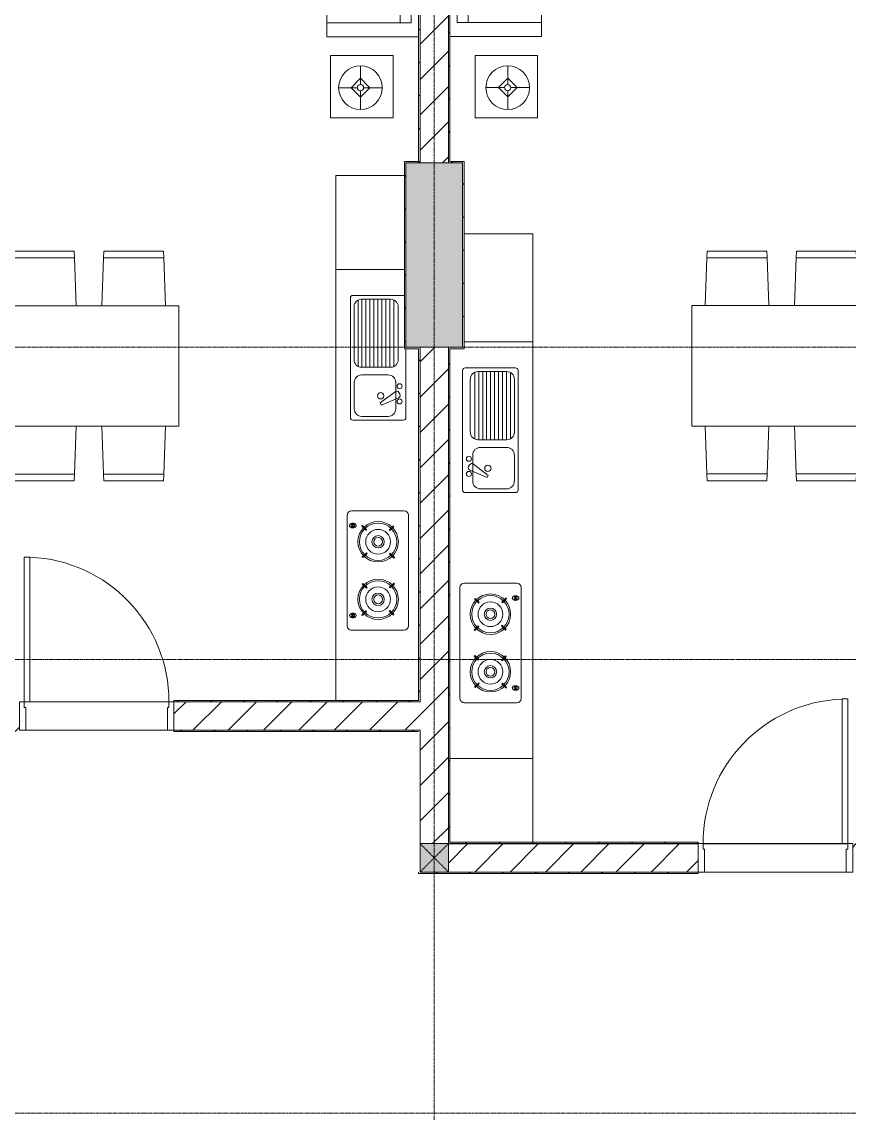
# Model space of a CAD drawing. Header units: millimetres. Extents: x 5357 to 259384, y -16348 to 109893.
# Drawn here: x 88845 to 94678, y 33837 to 41532 of the extents above; entities that cross this region are included whole.
import ezdxf

# ---------------------------------------------------------------- set-up
doc = ezdxf.new("R2010")
doc.units = ezdxf.units.MM
doc.linetypes.add('Dash', pattern=[6, 3, -3])
doc.linetypes.add('Grid Line', pattern=[22.225, 12.7, -3.175, 3.175, -3.175])
for name, color, linetype, lineweight in [('0-1', 7, 'Continuous', 5), ('A-DETL-GENF', 92, 'Continuous', 9), ('A-DOOR', 31, 'Continuous', 9), ('A-DOOR-FRAM', 31, 'Continuous', 9), ('A-FLOR', 192, 'Continuous', 9), ('A-FLOR-1', 53, 'Continuous', 9), ('A-WALL', 113, 'Continuous', 9), ('A-WALL-3', 113, 'Continuous', 18), ('A-WALL-PATT', 111, 'Continuous', 9), ('A-WALL-PATT-2', 53, 'Continuous', 9), ('I-FURN', 30, 'Continuous', 9), ('I-FURN-1', 254, 'Continuous', 9), ('I-WALL-1', 9, 'Continuous', 18), ('I-WALL-3', 2, 'Continuous', 18), ('S-COLS', 52, 'Continuous', 9), ('S-COLS-1', 253, 'Continuous', 5), ('S-COLS-2', 9, 'Continuous', 18), ('S-COLS-5', 52, 'Continuous', 18), ('S-COLS-6', 52, 'Dash', 9), ('S-COLS-HDLN', 52, 'Dash', 9), ('S-GRID-1', 1, 'Grid Line', 9)]:
    doc.layers.add(name, color=color, linetype=linetype, lineweight=lineweight)
pattern_1 = [(45, (0, 0), (-116.67262, 116.67262), [])]
pattern_2 = [(45, (0, 0), (-124.4508, 124.4508), [])]

# ---------------------------------------------------------------- blocks, each defined once
blk = doc.blocks.new('NCV_TKTC_KET CAU_rvt-1-TKCS_MB CẢNH QUAN CÂY XANH')
at = {"layer": 'S-COLS-1'}
blk.add_hatch(color=256, dxfattribs=at).paths.add_polyline_path([(91952.6, 39236.9), (91952.6, 40536.9), (91552.6, 40536.9), (91552.6, 39236.9)])
at = {"layer": 'S-COLS-2'}
for p, q in [((91952.6, 40536.9), (91552.6, 40536.9)), ((91552.6, 40536.9), (91552.6, 39236.9)), ((91952.6, 39236.9), (91952.6, 40536.9)), ((91552.6, 39236.9), (91952.6, 39236.9))]:
    blk.add_line(p, q, dxfattribs=at)
blk = doc.blocks.new('LOBBY_SOFA_1 - LOBBY_SOFA_1-V152-TKCS_MB CẢNH QUAN CÂY XANH')
at = {"layer": 'I-FURN'}
for p, q in [((-2128.3, 1548.5), (-1160.3, 1548.5)), ((-2172.3, 1064.5), (-2172.3, 1504.5)), ((-1116.3, 1504.5), (-1116.3, 1064.5)), ((-1160.3, 1020.5), (-2128.3, 1020.5)), ((-2688.2, 633.5), (-3128.2, 633.5)), ((-3128.2, 633.5), (-3128.2, 193.5)), ((-2688.2, 193.5), (-2688.2, 633.5)), ((-2556, 660), (-708, 660)), ((-2556, 12.9), (-2556, 660)), ((-2457, 66), (-2457, 660)), ((-1907, 143), (-1907, 660)), ((-1357, 143), (-1357, 660)), ((-807, 660), (-807, 66)), ((-708, 660), (-708, 12.9)), ((-2915.4, 445), (-2915.4, 577)), ((-2981.4, 423), (-2915.4, 489)), ((-2915.4, 489), (-2849.4, 423)), ((-2937.4, 423), (-3069.4, 423)), ((-2915.4, 357), (-2981.4, 423)), ((-2849.4, 423), (-2915.4, 357)), ((-2915.4, 269), (-2915.4, 401)), ((-2893.4, 423), (-2761.4, 423)), ((-3128.2, 193.5), (-2688.2, 193.5)), ((-807, 143), (-2457, 143)), ((-807, 66), (-2457, 66))]:
    blk.add_line(p, q, dxfattribs=at)
for radius in [154, 22]:
    blk.add_circle((-2915.4, 423), radius, dxfattribs=at)
for centre, start, end in [((-2128.3, 1504.5), 90, 180), ((-1160.3, 1504.5), 0, 90), ((-2128.3, 1064.5), 180, 270), ((-1160.3, 1064.5), 270, 0)]:
    blk.add_arc(centre, 44, start, end, dxfattribs=at)
at = {"layer": 'I-FURN-1'}
for p, q in [((-2128.3, 1548.5), (-1160.3, 1548.5)), ((-2172.3, 1064.5), (-2172.3, 1504.5)), ((-1116.3, 1504.5), (-1116.3, 1064.5)), ((-1160.3, 1020.5), (-2128.3, 1020.5)), ((-3128.2, 633.5), (-2688.2, 633.5)), ((-3128.2, 193.5), (-3128.2, 633.5)), ((-2688.2, 633.5), (-2688.2, 193.5)), ((-2556, 660), (-708, 660)), ((-2556, 12.9), (-2556, 660)), ((-708, 660), (-708, 12.9)), ((-2688.2, 193.5), (-3128.2, 193.5))]:
    blk.add_line(p, q, dxfattribs=at)
for centre, start, end in [((-2128.3, 1504.5), 90, 180), ((-1160.3, 1504.5), 0, 90), ((-2128.3, 1064.5), 180, 270), ((-1160.3, 1064.5), 270, 0)]:
    blk.add_arc(centre, 44, start, end, dxfattribs=at)
blk = doc.blocks.new('HE BEP A1 - HE BEP A 2-V154-TKCS_MB CẢNH QUAN CÂY XANH')
at = {"layer": 'I-FURN'}
for p, q in [((0, 484.4), (0, 0)), ((662.4, 0), (662.4, 484.4)), ((662.4, 0), (662.4, 484.4)), ((844.9, 120.7), (844.9, 476.9)), ((1220.4, 494.4), (1706.9, 494.4)), ((1724.4, 476.9), (1724.4, 120.7)), ((2364, 483.2), (2364, 111.2)), ((3175.6, 513.2), (2394, 513.2)), ((3205.6, 483.2), (3205.6, 111.2)), ((871.5, 386.8), (871.5, 182.3)), ((876.4, 408.9), (1346.8, 408.9)), ((1298.3, 440.1), (924.9, 440.1)), ((1351.6, 182.3), (1351.6, 386.8)), ((1644.4, 423.2), (1459, 423.2)), ((1602.7, 313.4), (1523.8, 418.4)), ((1541.1, 452.3), (1528.6, 445.1)), ((1566.6, 443.1), (1618.1, 322.3)), ((2474.5, 410.3), (2470.1, 405.9)), ((2470.1, 405.9), (2499.2, 376.7)), ((2503.6, 381.1), (2474.5, 410.3)), ((2692.1, 413), (2663, 383.9)), ((2667.3, 379.5), (2696.5, 408.6)), ((2696.5, 408.6), (2692.1, 413)), ((2873.2, 408.6), (2877.5, 413)), ((2902.3, 379.5), (2873.2, 408.6)), ((2877.5, 413), (2906.7, 383.9)), ((3066, 381.1), (3095.1, 410.3)), ((3099.5, 405.9), (3070.4, 376.7)), ((3095.1, 410.3), (3099.5, 405.9)), ((871.5, 380.9), (1351.6, 380.9)), ((871.5, 352.9), (1351.6, 352.9)), ((871.5, 324.9), (1351.6, 324.9)), ((1405.6, 369.9), (1405.6, 183.2)), ((1618.1, 322.3), (1602.7, 313.4)), ((1697.8, 183.2), (1697.8, 369.9)), ((2499.2, 376.7), (2503.6, 381.1)), ((2663, 383.9), (2667.3, 379.5)), ((2906.7, 383.9), (2902.3, 379.5)), ((3070.4, 376.7), (3066, 381.1)), ((871.5, 296.9), (1351.6, 296.9)), ((871.5, 268.9), (1351.6, 268.9)), ((871.5, 240.9), (1351.6, 240.9)), ((871.5, 212.9), (1351.6, 212.9)), ((871.5, 184.9), (1351.6, 184.9)), ((877.9, 156.9), (1345.2, 156.9)), ((2467.4, 188.3), (2496.5, 217.4)), ((2471.8, 183.9), (2467.4, 188.3)), ((2500.9, 213), (2471.8, 183.9)), ((2496.5, 217.4), (2500.9, 213)), ((2660.2, 215.8), (2664.6, 220.2)), ((2689.3, 186.7), (2660.2, 215.8)), ((2664.6, 220.2), (2693.7, 191.1)), ((2693.7, 191.1), (2689.3, 186.7)), ((2905, 220.2), (2875.9, 191.1)), ((2875.9, 191.1), (2880.3, 186.7)), ((2880.3, 186.7), (2909.4, 215.8)), ((2909.4, 215.8), (2905, 220.2)), ((3073.1, 217.4), (3068.7, 213)), ((3068.7, 213), (3097.9, 183.9)), ((3102.3, 188.3), (3073.1, 217.4)), ((3097.9, 183.9), (3102.3, 188.3)), ((1706.9, 103.2), (862.4, 103.2)), ((924.9, 128.9), (1298.3, 128.9)), ((1459, 129.9), (1644.4, 129.9)), ((3175.6, 81.2), (2394, 81.2)), ((2451.6, 122.3), (2451.6, 118.3)), ((2484.1, 122.3), (2451.6, 122.3)), ((2451.6, 118.3), (2484.1, 118.3)), ((2484.1, 118.3), (2484.1, 122.3)), ((3085.5, 118.3), (3085.5, 122.3)), ((3085.5, 122.3), (3118, 122.3)), ((3118, 118.3), (3085.5, 118.3)), ((3118, 122.3), (3118, 118.3)), ((0, 0), (662.4, 0)), ((3700, 0), (662.4, 0))]:
    blk.add_line(p, q, dxfattribs=at)
for centre, radius in [((1485.9, 449.9), 17.8), ((1592.6, 449.9), 17.8), ((2581.9, 298.5), 142.6), ((2581.9, 298.5), 131.3), ((2581.9, 298.5), 87.2), ((2987.7, 298.5), 142.6), ((2987.7, 298.5), 131.3), ((2987.7, 298.5), 87.2), ((1552.8, 316.6), 22.2), ((2581.9, 298.5), 43.6), ((2581.9, 298.5), 30.9), ((2987.7, 298.5), 43.6), ((2987.7, 298.5), 30.9)]:
    blk.add_circle(centre, radius, dxfattribs=at)
for centre, radius, start, end in [((862.4, 476.9), 17.5, 152.72588, 180), ((1706.9, 476.9), 17.5, 0, 90), ((2394, 483.2), 30, 90, 180), ((3175.6, 483.2), 30, 360, 90), ((924.9, 386.8), 53.3, 90, 180), ((1298.3, 386.8), 53.3, 360, 90), ((1459, 369.9), 53.3, 90, 180), ((1537.5, 429.7), 17.8, 119.9521, 219.46175), ((1549.9, 436.9), 17.8, 20.53791, 119.9521), ((1644.4, 369.9), 53.3, 360, 90), ((924.9, 182.3), 53.3, 180, 270), ((1298.3, 182.3), 53.3, 270, 360), ((1459, 183.2), 53.3, 180, 270), ((1644.4, 183.2), 53.3, 270, 360), ((862.4, 120.7), 17.5, 180, 270), ((1706.9, 120.7), 17.5, 270, 360), ((2394, 111.2), 30, 180, 270), ((2485.1, 120.7), 33.5, 163.94189, 180), ((2485.1, 120.7), 33.5, 180, 196.05811), ((2476.6, 123.1), 24.7, 145.20397, 163.94189), ((2476.6, 118.2), 24.7, 196.05811, 214.79603), ((2467.8, 120.3), 11.6, 9.9102, 170.0898), ((2467.8, 120.3), 11.6, 189.71775, 350.28225), ((2471.3, 126.9), 18.1, 120.79762, 145.20397), ((2471.3, 114.5), 18.1, 214.79603, 239.20238), ((2467.9, 132.6), 11.5, 90, 120.79762), ((2467.9, 108.8), 11.5, 239.20238, 270), ((2467.9, 132.6), 11.5, 59.20238, 90), ((2467.9, 108.8), 11.5, 270, 300.79762), ((2464.5, 126.9), 18.1, 34.79603, 59.20238), ((2464.5, 114.5), 18.1, 300.79762, 325.20397), ((2459.1, 123.1), 24.7, 16.05811, 34.79603), ((2459.1, 118.2), 24.7, 325.20397, 343.94189), ((2450.6, 120.7), 33.5, 0, 16.05811), ((2450.6, 120.7), 33.5, 343.94189, 0), ((3119, 120.7), 33.5, 163.94189, 180), ((3119, 120.7), 33.5, 180, 196.05811), ((3110.5, 123.1), 24.7, 145.20397, 163.94189), ((3110.5, 118.2), 24.7, 196.05811, 214.79603), ((3105.2, 126.9), 18.1, 120.79762, 145.20397), ((3105.2, 114.5), 18.1, 214.79603, 239.20238), ((3101.8, 120.3), 11.6, 9.9102, 170.0898), ((3101.8, 120.3), 11.6, 189.71775, 350.28225), ((3101.8, 132.6), 11.5, 90, 120.79762), ((3101.8, 108.8), 11.5, 239.20238, 270), ((3101.8, 132.6), 11.5, 59.20238, 90), ((3101.8, 108.8), 11.5, 270, 300.79762), ((3098.4, 126.9), 18.1, 34.79603, 59.20238), ((3098.4, 114.5), 18.1, 300.79762, 325.20397), ((3093, 123.1), 24.7, 16.05811, 34.79603), ((3093, 118.2), 24.7, 325.20397, 343.94189), ((3084.5, 120.7), 33.5, 0, 16.05811), ((3084.5, 120.7), 33.5, 343.94189, 0), ((3175.6, 111.2), 30, 270, 0)]:
    blk.add_arc(centre, radius, start, end, dxfattribs=at)
at = {"layer": 'I-FURN-1'}
for p, q in [((0, 484.4), (0, 0)), ((0, 0), (3700, 0))]:
    blk.add_line(p, q, dxfattribs=at)
blk = doc.blocks.new('RES_BAN AN 1 - RES_BAN AN 1-V43-TKCS_MB CẢNH QUAN CÂY XANH')
at = {"layer": 'I-FURN-1'}
for p, q in [((-425, 1275), (425, 1275)), ((-425, 10), (-425, 1275)), ((425, 1275), (425, 10)), ((-761.9, 1168.8), (-809.6, 1167.2)), ((-809.6, 1167.2), (-809.6, 745.3)), ((-425, 1180), (-761.9, 1168.8)), ((-761.9, 1168.8), (-761.9, 743.8)), ((-761.9, 743.8), (-761.9, 1168.8)), ((-425, 732.5), (-425, 1180)), ((425, 1180), (761.9, 1168.8)), ((425, 732.5), (425, 1180)), ((761.9, 1168.8), (761.9, 743.8)), ((761.9, 1168.8), (761.9, 743.8)), ((809.6, 1167.2), (761.9, 1168.8)), ((809.6, 745.3), (809.6, 1167.2)), ((-809.6, 745.3), (-761.9, 743.8)), ((-761.9, 743.8), (-425, 732.5)), ((761.9, 743.8), (425, 732.5)), ((761.9, 743.8), (809.6, 745.3)), ((-425, 549.7), (-761.9, 538.5)), ((-425, 102.3), (-425, 549.7)), ((425, 549.7), (761.9, 538.5)), ((425, 102.3), (425, 549.7)), ((-809.6, 536.9), (-761.9, 538.5)), ((-809.6, 115.1), (-809.6, 536.9)), ((-761.9, 538.5), (-761.9, 113.5)), ((-761.9, 538.5), (-761.9, 113.5)), ((761.9, 538.5), (761.9, 113.5)), ((761.9, 538.5), (809.6, 536.9)), ((761.9, 113.5), (761.9, 538.5)), ((809.6, 536.9), (809.6, 115.1)), ((-761.9, 113.5), (-809.6, 115.1)), ((-761.9, 113.5), (-425, 102.3)), ((761.9, 113.5), (425, 102.3)), ((809.6, 115.1), (761.9, 113.5))]:
    blk.add_line(p, q, dxfattribs=at)
blk = doc.blocks.new('LOBBY_SOFA_1 - LOBBY_SOFA_1-V9-TKCS_MB CẢNH QUAN CÂY XANH')
at = {"layer": 'I-FURN'}
for p, q in [((-2556, -14.9), (-2556, -660)), ((-2457, -66), (-2457, -660)), ((-807, -66), (-2457, -66)), ((-807, -660), (-807, -66)), ((-708, -660), (-708, -14.9)), ((-807, -143), (-2457, -143)), ((-1907, -143), (-1907, -660)), ((-1357, -143), (-1357, -660)), ((-3128.2, -193.5), (-2688.2, -193.5)), ((-3128.2, -633.5), (-3128.2, -193.5)), ((-2688.2, -193.5), (-2688.2, -633.5)), ((-575.9, -193.5), (-575.9, -633.5)), ((-135.9, -193.5), (-575.9, -193.5)), ((-135.9, -633.5), (-135.9, -193.5)), ((-2915.4, -269), (-2915.4, -401)), ((-348.6, -269), (-348.6, -401)), ((-2915.4, -357), (-2981.4, -423)), ((-2849.4, -423), (-2915.4, -357)), ((-414.6, -423), (-348.6, -357)), ((-348.6, -357), (-282.6, -423)), ((-2937.4, -423), (-3069.4, -423)), ((-2981.4, -423), (-2915.4, -489)), ((-2915.4, -489), (-2849.4, -423)), ((-2915.4, -445), (-2915.4, -577)), ((-2893.4, -423), (-2761.4, -423)), ((-370.6, -423), (-502.6, -423)), ((-348.6, -489), (-414.6, -423)), ((-282.6, -423), (-348.6, -489)), ((-348.6, -445), (-348.6, -577)), ((-326.6, -423), (-194.6, -423)), ((-2688.2, -633.5), (-3128.2, -633.5)), ((-2556, -660), (-708, -660)), ((-575.9, -633.5), (-135.9, -633.5)), ((-2172.3, -1064.5), (-2172.3, -1504.5)), ((-1160.3, -1020.5), (-2128.3, -1020.5)), ((-1116.3, -1504.5), (-1116.3, -1064.5)), ((-2128.3, -1548.5), (-1160.3, -1548.5))]:
    blk.add_line(p, q, dxfattribs=at)
for centre, radius in [((-2915.4, -423), 154), ((-348.6, -423), 154), ((-2915.4, -423), 22), ((-348.6, -423), 22)]:
    blk.add_circle(centre, radius, dxfattribs=at)
for centre, start, end in [((-2128.3, -1064.5), 90, 180), ((-1160.3, -1064.5), 0, 90), ((-2128.3, -1504.5), 180, 270), ((-1160.3, -1504.5), 270, 0)]:
    blk.add_arc(centre, 44, start, end, dxfattribs=at)
at = {"layer": 'I-FURN-1'}
for p, q in [((-2556, -14.9), (-2556, -660)), ((-708, -660), (-708, -14.9)), ((-2688.2, -193.5), (-3128.2, -193.5)), ((-3128.2, -193.5), (-3128.2, -633.5)), ((-2688.2, -633.5), (-2688.2, -193.5)), ((-135.9, -193.5), (-575.9, -193.5)), ((-575.9, -193.5), (-575.9, -633.5)), ((-135.9, -633.5), (-135.9, -193.5)), ((-3128.2, -633.5), (-2688.2, -633.5)), ((-2556, -660), (-708, -660)), ((-575.9, -633.5), (-135.9, -633.5)), ((-2172.3, -1064.5), (-2172.3, -1504.5)), ((-1160.3, -1020.5), (-2128.3, -1020.5)), ((-1116.3, -1504.5), (-1116.3, -1064.5)), ((-2128.3, -1548.5), (-1160.3, -1548.5))]:
    blk.add_line(p, q, dxfattribs=at)
for centre, start, end in [((-2128.3, -1064.5), 90, 180), ((-1160.3, -1064.5), 0, 90), ((-2128.3, -1504.5), 180, 270), ((-1160.3, -1504.5), 270, 0)]:
    blk.add_arc(centre, 44, start, end, dxfattribs=at)
blk = doc.blocks.new('HE BEP A - HE BEP A-V161-TKCS_MB CẢNH QUAN CÂY XANH')
at = {"layer": 'I-FURN'}
for p, q in [((3.5, -11), (765.9, -11)), ((3.5, -495.3), (3.5, -11)), ((765.9, -11), (765.9, -495.3)), ((765.9, -11), (765.9, -495.3)), ((4293.5, -11), (765.9, -11)), ((3703.5, -595.3), (3703.5, -11)), ((948.4, -131.7), (948.4, -487.8)), ((1810.5, -114.2), (965.9, -114.2)), ((1028.4, -139.9), (1401.8, -139.9)), ((1562.5, -140.8), (1747.9, -140.8)), ((1828, -487.8), (1828, -131.7)), ((2467.5, -494.2), (2467.5, -122.2)), ((3279.1, -92.2), (2497.5, -92.2)), ((2555.1, -129.3), (2587.6, -129.3)), ((2555.1, -133.3), (2555.1, -129.3)), ((2587.6, -133.3), (2555.1, -133.3)), ((2587.6, -129.3), (2587.6, -133.3)), ((3189, -129.3), (3189, -133.3)), ((3221.5, -129.3), (3189, -129.3)), ((3189, -133.3), (3221.5, -133.3)), ((3221.5, -133.3), (3221.5, -129.3)), ((3309.1, -494.2), (3309.1, -122.2)), ((975, -397.7), (975, -193.3)), ((975, -195.9), (1455.1, -195.9)), ((975, -223.9), (1455.1, -223.9)), ((981.5, -167.9), (1448.7, -167.9)), ((1455.1, -193.3), (1455.1, -397.7)), ((1509.1, -380.9), (1509.1, -194.2)), ((1801.3, -194.2), (1801.3, -380.9)), ((2575.3, -194.9), (2570.9, -199.3)), ((2570.9, -199.3), (2600, -228.4)), ((2604.4, -224), (2575.3, -194.9)), ((2600, -228.4), (2604.4, -224)), ((2792.8, -197.7), (2763.7, -226.8)), ((2763.7, -226.8), (2768.1, -231.2)), ((2768.1, -231.2), (2797.2, -202)), ((2797.2, -202), (2792.8, -197.7)), ((2979.4, -202), (2983.8, -197.7)), ((3008.5, -231.2), (2979.4, -202)), ((2983.8, -197.7), (3012.9, -226.8)), ((3012.9, -226.8), (3008.5, -231.2)), ((3172.2, -224), (3201.4, -194.9)), ((3176.6, -228.4), (3172.2, -224)), ((3205.8, -199.3), (3176.6, -228.4)), ((3201.4, -194.9), (3205.8, -199.3)), ((975, -251.9), (1455.1, -251.9)), ((975, -279.9), (1455.1, -279.9)), ((975, -307.9), (1455.1, -307.9)), ((975, -335.9), (1455.1, -335.9)), ((975, -363.9), (1455.1, -363.9)), ((1706.2, -324.4), (1627.3, -429.4)), ((1670.1, -454.1), (1721.6, -333.3)), ((1721.6, -333.3), (1706.2, -324.4)), ((975, -391.9), (1455.1, -391.9)), ((979.9, -419.9), (1450.3, -419.9)), ((1401.8, -451.1), (1028.4, -451.1)), ((1747.9, -434.2), (1562.5, -434.2)), ((1644.6, -463.3), (1632.2, -456.1)), ((2573.6, -416.8), (2602.8, -387.7)), ((2578, -421.2), (2573.6, -416.8)), ((2607.1, -392.1), (2578, -421.2)), ((2602.8, -387.7), (2607.1, -392.1)), ((2766.5, -394.9), (2770.8, -390.5)), ((2795.6, -424), (2766.5, -394.9)), ((2770.8, -390.5), (2800, -419.6)), ((2800, -419.6), (2795.6, -424)), ((3005.8, -390.5), (2976.7, -419.6)), ((2976.7, -419.6), (2981.1, -424)), ((2981.1, -424), (3010.2, -394.9)), ((3010.2, -394.9), (3005.8, -390.5)), ((3173.9, -387.7), (3169.5, -392.1)), ((3169.5, -392.1), (3198.6, -421.2)), ((3203, -416.8), (3173.9, -387.7)), ((3198.6, -421.2), (3203, -416.8)), ((965.9, -505.3), (1810.5, -505.3)), ((3279.1, -524.2), (2497.5, -524.2))]:
    blk.add_line(p, q, dxfattribs=at)
for centre, radius in [((2685.4, -309.4), 142.6), ((2685.4, -309.4), 131.3), ((2685.4, -309.4), 87.2), ((3091.2, -309.4), 142.6), ((3091.2, -309.4), 131.3), ((3091.2, -309.4), 87.2), ((1656.3, -327.5), 22.2), ((2685.4, -309.4), 43.6), ((2685.4, -309.4), 30.9), ((3091.2, -309.4), 43.6), ((3091.2, -309.4), 30.9), ((1589.4, -460.9), 17.8), ((1696.1, -460.9), 17.8)]:
    blk.add_circle(centre, radius, dxfattribs=at)
for centre, radius, start, end in [((965.9, -131.7), 17.5, 90, 180), ((1028.4, -193.3), 53.3, 90, 180), ((1401.8, -193.3), 53.3, 0, 90), ((1562.5, -194.2), 53.3, 90, 180), ((1747.9, -194.2), 53.3, 0, 90), ((1810.5, -131.7), 17.5, 0, 90), ((2497.5, -122.2), 30, 90, 180), ((2588.6, -131.7), 33.5, 163.94189, 180), ((2588.6, -131.7), 33.5, 180, 196.05811), ((2580.1, -129.2), 24.7, 145.20397, 163.94189), ((2580.1, -134.1), 24.7, 196.05811, 214.79603), ((2571.3, -131.3), 11.6, 9.71775, 170.28225), ((2571.3, -131.3), 11.6, 189.9102, 350.0898), ((2574.8, -125.5), 18.1, 120.79762, 145.20397), ((2574.8, -137.9), 18.1, 214.79603, 239.20238), ((2571.4, -119.8), 11.5, 90, 120.79762), ((2571.4, -143.6), 11.5, 239.20238, 270), ((2571.4, -119.8), 11.5, 59.20238, 90), ((2571.4, -143.6), 11.5, 270, 300.79762), ((2568, -125.5), 18.1, 34.79603, 59.20238), ((2568, -137.9), 18.1, 300.79762, 325.20397), ((2562.6, -129.2), 24.7, 16.05811, 34.79603), ((2562.6, -134.1), 24.7, 325.20397, 343.94189), ((2554.1, -131.7), 33.5, 0, 16.05811), ((2554.1, -131.7), 33.5, 343.94189, 0), ((3222.5, -131.7), 33.5, 163.94189, 180), ((3222.5, -131.7), 33.5, 180, 196.05811), ((3214, -129.2), 24.7, 145.20397, 163.94189), ((3214, -134.1), 24.7, 196.05811, 214.79603), ((3208.7, -125.5), 18.1, 120.79762, 145.20397), ((3208.7, -137.9), 18.1, 214.79603, 239.20238), ((3205.3, -131.3), 11.6, 9.71775, 170.28225), ((3205.3, -131.3), 11.6, 189.9102, 350.0898), ((3205.3, -119.8), 11.5, 90, 120.79762), ((3205.3, -143.6), 11.5, 239.20238, 270), ((3205.3, -119.8), 11.5, 59.20238, 90), ((3205.3, -143.6), 11.5, 270, 300.79762), ((3201.9, -125.5), 18.1, 34.79603, 59.20238), ((3201.9, -137.9), 18.1, 300.79762, 325.20397), ((3196.5, -129.2), 24.7, 16.05811, 34.79603), ((3196.5, -134.1), 24.7, 325.20397, 343.94189), ((3188, -131.7), 33.5, 0, 16.05811), ((3188, -131.7), 33.5, 343.94189, 0), ((3279.1, -122.2), 30, 360, 90), ((1562.5, -380.9), 53.3, 180, 270), ((1747.9, -380.9), 53.3, 270, 0), ((1028.4, -397.7), 53.3, 180, 270), ((1401.8, -397.7), 53.3, 270, 0), ((1641, -440.7), 17.8, 140.53825, 240.0479), ((1653.4, -447.9), 17.8, 240.0479, 339.46209), ((965.9, -487.8), 17.5, 180, 270), ((1810.5, -487.8), 17.5, 270, 0), ((2497.5, -494.2), 30, 180, 270), ((3279.1, -494.2), 30, 270, 0)]:
    blk.add_arc(centre, radius, start, end, dxfattribs=at)
at = {"layer": 'I-FURN-1'}
for p, q in [((3.5, -11), (4293.5, -11)), ((3.5, -495.3), (3.5, -11))]:
    blk.add_line(p, q, dxfattribs=at)
blk = doc.blocks.new('RES_BAN AN 1 - RES_BAN AN 1-V94-TKCS_MB CẢNH QUAN CÂY XANH')
at = {"layer": 'I-FURN-1'}
for p, q in [((-425, 0), (-425, -1275)), ((425, -1275), (425, 0)), ((-761.9, -113.5), (-809.6, -115.1)), ((-809.6, -115.1), (-809.6, -536.9)), ((-761.9, -113.5), (-425, -102.3)), ((-761.9, -538.5), (-761.9, -113.5)), ((-761.9, -538.5), (-761.9, -113.5)), ((-425, -102.3), (-425, -549.7)), ((425, -102.3), (425, -549.7)), ((761.9, -113.5), (425, -102.3)), ((761.9, -538.5), (761.9, -113.5)), ((761.9, -113.5), (761.9, -538.5)), ((809.6, -115.1), (761.9, -113.5)), ((809.6, -536.9), (809.6, -115.1)), ((-809.6, -536.9), (-761.9, -538.5)), ((-425, -549.7), (-761.9, -538.5)), ((425, -549.7), (761.9, -538.5)), ((761.9, -538.5), (809.6, -536.9)), ((-809.6, -745.3), (-761.9, -743.8)), ((-809.6, -1167.2), (-809.6, -745.3)), ((-761.9, -743.8), (-425, -732.5)), ((-761.9, -1168.8), (-761.9, -743.8)), ((-761.9, -743.8), (-761.9, -1168.8)), ((-425, -732.5), (-425, -1180)), ((425, -732.5), (425, -1180)), ((761.9, -743.8), (425, -732.5)), ((761.9, -743.8), (809.6, -745.3)), ((761.9, -1168.8), (761.9, -743.8)), ((761.9, -1168.8), (761.9, -743.8)), ((809.6, -745.3), (809.6, -1167.2)), ((-761.9, -1168.8), (-809.6, -1167.2)), ((-425, -1180), (-761.9, -1168.8)), ((425, -1180), (761.9, -1168.8)), ((809.6, -1167.2), (761.9, -1168.8)), ((-425, -1275), (425, -1275))]:
    blk.add_line(p, q, dxfattribs=at)
blk = doc.blocks.new('NCV_TKTC_TANG 1_rvt-1-TKCS_MB CẢNH QUAN CÂY XANH')
at = {"layer": 'A-WALL-PATT-2'}
h = blk.add_hatch(dxfattribs=at)
h.set_pattern_fill('FP_10', color=256, style=0, pattern_type=2)
h.set_pattern_definition(pattern_1)
h.paths.add_polyline_path([(91642.6, 40536.9), (91652.6, 40536.9), (91652.6, 43826.9), (91642.6, 43826.9), (91642.6, 40546.9)])
h = blk.add_hatch(dxfattribs=at)
h.set_pattern_fill('FP_10', color=256, style=0, pattern_type=2)
h.set_pattern_definition(pattern_1)
h.paths.add_polyline_path([(91852.6, 40536.9), (91862.6, 40536.9), (91862.6, 43826.9), (91852.6, 43826.9), (91852.6, 40855.9)])
h = blk.add_hatch(dxfattribs=at)
h.set_pattern_fill('FP_10', color=256, style=0, pattern_type=2)
h.set_pattern_definition(pattern_1)
h.paths.add_polyline_path([(91552.6, 40536.9), (91642.6, 40536.9), (91642.6, 40546.9), (91542.6, 40546.9), (91542.6, 40536.9)])
h = blk.add_hatch(dxfattribs=at)
h.set_pattern_fill('FP_10', color=256, style=0, pattern_type=2)
h.set_pattern_definition(pattern_1)
h.paths.add_polyline_path([(91552.6, 39227.4), (91552.6, 40536.9), (91542.6, 40536.9), (91542.6, 39227.4)])
h = blk.add_hatch(dxfattribs=at)
h.set_pattern_fill('FP_10', color=256, style=0, pattern_type=2)
h.set_pattern_definition(pattern_1)
h.paths.add_polyline_path([(91962.6, 40536.9), (91962.6, 40546.9), (91862.6, 40546.9), (91862.6, 40536.9), (91952.6, 40536.9)])
h = blk.add_hatch(dxfattribs=at)
h.set_pattern_fill('FP_10', color=256, style=0, pattern_type=2)
h.set_pattern_definition(pattern_1)
h.paths.add_polyline_path([(91962.6, 39226.9), (91962.6, 40536.9), (91952.6, 40536.9), (91952.6, 39226.9)])
h = blk.add_hatch(dxfattribs=at)
h.set_pattern_fill('FP_10', color=256, style=0, pattern_type=2)
h.set_pattern_definition(pattern_1)
h.paths.add_polyline_path([(91642.6, 36737.8), (91652.6, 36737.8), (91652.6, 39227.4), (91642.6, 39227.4), (91642.6, 36747.8)])
h = blk.add_hatch(dxfattribs=at)
h.set_pattern_fill('FP_10', color=256, style=0, pattern_type=2)
h.set_pattern_definition(pattern_1)
h.paths.add_polyline_path([(91852.6, 35746.9), (91862.6, 35746.9), (91862.6, 39226.9), (91852.6, 39226.9), (91852.6, 36910.9)])
h = blk.add_hatch(dxfattribs=at)
h.set_pattern_fill('FP_10', color=256, style=0, pattern_type=2)
h.set_pattern_definition(pattern_1)
h.paths.add_polyline_path([(91297.9, 36737.8), (91642.6, 36737.8), (91642.6, 36747.8), (89917.5, 36747.8), (89917.5, 36737.8), (90087.5, 36737.8)])
h.paths.add_polyline_path([(88827.5, 36737.8), (88827.5, 36747.8), (88687.6, 36747.8), (88687.6, 36737.8)])
h = blk.add_hatch(dxfattribs=at)
h.set_pattern_fill('FP_10', color=256, style=0, pattern_type=2)
h.set_pattern_definition(pattern_1)
h.paths.add_polyline_path([(94852.6, 35736.9), (94852.6, 35746.9), (94702.4, 35746.9), (94702.4, 35736.9)])
h.paths.add_polyline_path([(92508.3, 35736.9), (93612.4, 35737.4), (93612.4, 35746.9), (91852.6, 35746.9), (91852.6, 35736.9)])
at = {"layer": 'A-FLOR-1'}
for p, q in [((88862.5, 36737.8), (89882.5, 36737.8)), ((89882.5, 36737.8), (88862.5, 36737.8)), ((88872.5, 36537.8), (89872.5, 36537.8)), ((94667.4, 35737.4), (93647.4, 35737.4)), ((93647.4, 35736.9), (94667.4, 35736.9)), ((93657.4, 35537.4), (94657.4, 35537.4))]:
    blk.add_line(p, q, dxfattribs=at)
at = {"layer": 'I-WALL-1'}
for p, q in [((91642.6, 43826.9), (91642.6, 40546.9)), ((91652.6, 40536.9), (91652.6, 43826.9)), ((91852.6, 43826.9), (91852.6, 40536.9)), ((91862.6, 40546.9), (91862.6, 43826.9)), ((91642.6, 40546.9), (91542.6, 40546.9)), ((91542.6, 40546.9), (91542.6, 40536.9)), ((91542.6, 40536.9), (91542.6, 39227.4)), ((91552.6, 40536.9), (91642.6, 40536.9)), ((91552.6, 39237.4), (91552.6, 40536.9)), ((91642.6, 40536.9), (91652.6, 40536.9)), ((91852.6, 40536.9), (91862.6, 40536.9)), ((91962.6, 40546.9), (91862.6, 40546.9)), ((91862.6, 40536.9), (91952.6, 40536.9)), ((91952.6, 40536.9), (91952.6, 39236.9)), ((91962.6, 40536.9), (91962.6, 40546.9)), ((91962.6, 39226.9), (91962.6, 40536.9)), ((91542.6, 39227.4), (91552.6, 39227.4)), ((91652.6, 39237.4), (91552.6, 39237.4)), ((91552.6, 39227.4), (91642.6, 39227.4)), ((91642.6, 39227.4), (91642.6, 36747.8)), ((91652.6, 39227.4), (91652.6, 39237.4)), ((91652.6, 36737.8), (91652.6, 39227.4)), ((91952.6, 39236.9), (91852.6, 39236.9)), ((91852.6, 39236.9), (91852.6, 39226.9)), ((91852.6, 39226.9), (91852.6, 35746.9)), ((91862.6, 39226.9), (91952.6, 39226.9)), ((91862.6, 35746.9), (91862.6, 39226.9)), ((91952.6, 39226.9), (91962.6, 39226.9)), ((91642.6, 36747.8), (89917.5, 36747.8)), ((89917.5, 36747.8), (89917.5, 36737.8)), ((89917.5, 36737.8), (91642.6, 36737.8)), ((91642.6, 36737.8), (91652.6, 36737.8)), ((91852.6, 35746.9), (91852.6, 35736.9)), ((91852.6, 35736.9), (93612.4, 35736.9)), ((93612.4, 35746.9), (91862.6, 35746.9)), ((93612.4, 35737.4), (93612.4, 35746.9))]:
    blk.add_line(p, q, dxfattribs=at)
at = {"layer": 'I-FURN-1'}
for name, p, rotation in [('LOBBY_SOFA_1 - LOBBY_SOFA_1-V9-TKCS_MB CẢNH QUAN CÂY XANH', (91847.7, 43983.4), 90.00000000000031), ('LOBBY_SOFA_1 - LOBBY_SOFA_1-V152-TKCS_MB CẢNH QUAN CÂY XANH', (91655.4, 43983), 90.0000000000005), ('HE BEP A1 - HE BEP A 2-V154-TKCS_MB CẢNH QUAN CÂY XANH', (91058.2, 40447.8), 269.9999999999999), ('HE BEP A - HE BEP A-V161-TKCS_MB CẢNH QUAN CÂY XANH', (92457.9, 40040.4), 269.9999999999999), ('RES_BAN AN 1 - RES_BAN AN 1-V43-TKCS_MB CẢNH QUAN CÂY XANH', (88677.6, 39105.3), 269.9999999999997), ('RES_BAN AN 1 - RES_BAN AN 1-V94-TKCS_MB CẢNH QUAN CÂY XANH', (94842.6, 39105.7), 269.9999999999999)]:
    blk.add_blockref(name, p, dxfattribs=dict(at, rotation=rotation))
blk = doc.blocks.new('FD_05 - FD_05-1000x2200mm-835434-TKCS_MB CẢNH QUAN CÂY XANH')
at = {"layer": 'A-DETL-GENF'}
for p, q in [((470, 100), (470, 1120)), ((470, 1120), (510, 1120)), ((510, 1120), (510, 100)), ((510, 100), (470, 100))]:
    blk.add_line(p, q, dxfattribs=at)
blk.add_arc((510, 100), 1020, 92.24747, 180, dxfattribs=at)
at = {"layer": 'A-DOOR-FRAM'}
for p, q in [((-510, 100), (-545, 100)), ((-545, 100), (-545, -100)), ((-510, 60), (-510, 100)), ((545, 100), (510, 100)), ((510, 100), (510, 60)), ((545, -100), (545, 100)), ((-500, 60), (-510, 60)), ((-500, -100), (-500, 60)), ((510, 60), (500, 60)), ((500, 60), (500, -100)), ((-545, -100), (-500, -100)), ((500, -100), (545, -100))]:
    blk.add_line(p, q, dxfattribs=at)
blk = doc.blocks.new('G1_SOF - BO TRU - 200x200-3050151-TKCS_MB CẢNH QUAN CÂY XANH')
at = {"layer": 'S-COLS-HDLN'}
for p, q in [((-100, 100), (100, -100)), ((100, 100), (-100, -100))]:
    blk.add_line(p, q, dxfattribs=at)
blk = doc.blocks.new('FD_05 - FD_05-1000x2200mm-835433-TKCS_MB CẢNH QUAN CÂY XANH')
at = {"layer": 'A-DETL-GENF'}
for p, q in [((510, -100), (470, -100)), ((470, -100), (470, -1120)), ((510, -1120), (510, -100)), ((470, -1120), (510, -1120))]:
    blk.add_line(p, q, dxfattribs=at)
blk.add_arc((510, -100), 1020, 180, 267.75253, dxfattribs=at)
at = {"layer": 'A-DOOR-FRAM'}
for p, q in [((-545, 100), (-500, 100)), ((-545, -100), (-545, 100)), ((-500, 100), (-500, -60)), ((500, 100), (545, 100)), ((500, -60), (500, 100)), ((545, 100), (545, -100)), ((-500, -60), (-510, -60)), ((-510, -60), (-510, -100)), ((510, -60), (500, -60)), ((510, -100), (510, -60)), ((-510, -100), (-545, -100)), ((545, -100), (510, -100))]:
    blk.add_line(p, q, dxfattribs=at)

msp = doc.modelspace()

# ---------------------------------------------------------------- hatches: boundary and pattern name
at = {"layer": 'A-WALL-PATT'}
h = msp.add_hatch(dxfattribs=at)
h.set_pattern_fill('FP_1', color=256, style=0, pattern_type=2)
h.set_pattern_definition(pattern_2)
h.paths.add_polyline_path([(91852.6, 40536.9), (91852.6, 43837), (91652.6, 43837), (91652.6, 40536.9)])
h = msp.add_hatch(dxfattribs=at)
h.set_pattern_fill('FP_1', color=256, style=0, pattern_type=2)
h.set_pattern_definition(pattern_2)
h.paths.add_polyline_path([(91852.6, 35737.4), (91852.6, 39237.4), (91652.6, 39237.4), (91652.6, 35737.4)])
h = msp.add_hatch(dxfattribs=at)
h.set_pattern_fill('FP_1', color=256, style=0, pattern_type=2)
h.set_pattern_definition(pattern_2)
h.paths.add_polyline_path([(83727.6, 36537.8), (87627.6, 36537.8), (87627.6, 36737.8), (83727.6, 36737.8)])
h.paths.add_polyline_path([(90087.5, 36537.8), (91652.6, 36537.8), (91652.6, 36737.8), (89917.5, 36737.8), (89917.5, 36537.8)])
h.paths.add_polyline_path([(87827.6, 36537.8), (88827.5, 36537.8), (88827.5, 36737.8), (87827.6, 36737.8)])
h = msp.add_hatch(dxfattribs=at)
h.set_pattern_fill('FP_41', color=256, style=0, pattern_type=2)
h.set_pattern_definition(pattern_1)
h.paths.add_polyline_path([(89917.5, 36527.8), (91652.6, 36527.8), (91652.6, 36537.8), (89917.5, 36537.8)])
h.paths.add_polyline_path([(88825.3, 36527.8), (88827.5, 36527.8), (88827.5, 36537.8), (88677.6, 36537.8), (88677.6, 36527.8), (88687.6, 36527.8)])
h = msp.add_hatch(dxfattribs=at)
h.set_pattern_fill('FP_1', color=256, style=0, pattern_type=2)
h.set_pattern_definition(pattern_2)
h.paths.add_polyline_path([(116111.8, 35537.4), (116252.6, 35537.4), (116252.6, 35737.4), (111452.6, 35737.4), (111452.6, 35537.4), (115506.6, 35537.4)])
h.paths.add_polyline_path([(108052.6, 35537.4), (108052.6, 35737.4), (104412.6, 35737.4), (104412.6, 35537.4), (107033.5, 35537.4)])
h.paths.add_polyline_path([(104212.6, 35537.4), (104212.6, 35737.4), (100052.6, 35737.4), (100052.6, 35537.4), (102191.8, 35537.4)])
h.paths.add_polyline_path([(108252.6, 35537.4), (111252.6, 35537.4), (111252.6, 35737.4), (108252.6, 35737.4)])
h.paths.add_polyline_path([(99852.6, 35537.4), (99852.6, 35737.4), (95052.4, 35737.4), (95052.4, 35537.4), (99770.9, 35537.4)])
h.paths.add_polyline_path([(91852.6, 35537.4), (93612.4, 35537.4), (93612.4, 35737.4), (91852.6, 35737.4)])
h.paths.add_polyline_path([(94702.4, 35537.4), (94852.4, 35537.4), (94852.4, 35737.4), (94702.4, 35737.4), (94702.4, 35697.4)])
h = msp.add_hatch(dxfattribs=at)
h.set_pattern_fill('FP_41', color=256, style=0, pattern_type=2)
h.set_pattern_definition(pattern_1)
h.paths.add_polyline_path([(104212.6, 35527.4), (104212.6, 35537.4), (94702.4, 35537.4), (94702.4, 35527.4), (104202.6, 35527.4)])
h.paths.add_polyline_path([(92508.3, 35527.4), (93612.4, 35527.4), (93612.4, 35537.4), (91642.6, 35537.4), (91642.6, 35527.4)])
at = {"layer": 'S-COLS-1'}
msp.add_hatch(color=256, dxfattribs=at).paths.add_polyline_path([(91652.6, 35537.4), (91852.6, 35537.4), (91852.6, 35737.4), (91652.6, 35737.4)])

# ---------------------------------------------------------------- linework, layer by layer
at = {"layer": 'A-FLOR'}
msp.add_line((91652.6, 35537.4), (91652.6, 35737.4), dxfattribs=at)
at = {"layer": 'A-WALL'}
for p, q in [((88862.5, 36737.8), (89882.5, 36737.8)), ((89872.5, 36537.8), (88872.5, 36537.8)), ((89917.5, 36537.8), (91652.6, 36537.8)), ((91652.6, 35737.4), (91852.6, 35737.4)), ((91852.6, 35737.4), (91852.6, 35537.4)), ((93647.4, 35737.4), (94667.4, 35737.4)), ((91852.6, 35537.4), (93612.4, 35537.4)), ((93612.4, 35537.4), (91852.6, 35537.4)), ((94657.4, 35537.4), (93657.4, 35537.4))]:
    msp.add_line(p, q, dxfattribs=at)
at = {"layer": 'A-WALL-3'}
for p, q in [((91652.6, 43837), (91652.6, 40536.9)), ((91852.6, 40536.9), (91852.6, 43837)), ((91652.6, 40536.9), (91852.6, 40536.9)), ((91652.6, 39237.4), (91652.6, 36737.8)), ((91852.6, 39237.4), (91652.6, 39237.4)), ((91852.6, 35737.4), (91852.6, 39237.4)), ((91652.6, 36737.8), (89917.5, 36737.8)), ((91652.6, 36527.8), (91652.6, 35737.4)), ((93612.4, 35737.4), (91852.6, 35737.4))]:
    msp.add_line(p, q, dxfattribs=at)
at = {"layer": 'I-WALL-3'}
for p, q in [((89917.5, 36537.8), (89917.5, 36527.8)), ((89917.5, 36527.8), (91642.6, 36527.8)), ((91652.6, 36527.8), (91652.6, 36537.8)), ((91642.6, 35537.4), (91642.6, 35527.4)), ((91642.6, 35527.4), (93612.4, 35527.4)), ((91852.6, 35537.4), (91652.6, 35537.4)), ((93612.4, 35527.4), (93612.4, 35537.4))]:
    msp.add_line(p, q, dxfattribs=at)
at = {"layer": 'S-COLS'}
for p, q in [((91852.6, 35737.4), (91652.6, 35737.4)), ((91852.6, 35537.4), (91852.6, 35737.4))]:
    msp.add_line(p, q, dxfattribs=at)
at = {"layer": 'S-COLS-5'}
for p, q in [((91652.6, 35737.4), (91652.6, 35537.4)), ((91652.6, 35537.4), (91852.6, 35537.4))]:
    msp.add_line(p, q, dxfattribs=at)
at = {"layer": 'S-GRID-1'}
for p, q in [((91752.6, 20960.6), (91752.6, 80482.7)), ((130319.3, 39236.9), (29351.8, 39236.9)), ((130319.3, 37036.9), (29351.8, 37036.9)), ((127525.3, 33836.9), (32145.8, 33836.9))]:
    msp.add_line(p, q, dxfattribs=at)

# ---------------------------------------------------------------- block references
at = {"layer": '0-1'}
for name in ['NCV_TKTC_KET CAU_rvt-1-TKCS_MB CẢNH QUAN CÂY XANH', 'NCV_TKTC_TANG 1_rvt-1-TKCS_MB CẢNH QUAN CÂY XANH']:
    msp.add_blockref(name, (0, 0), dxfattribs=at)
at = {"layer": 'A-DOOR', "rotation": 180}
msp.add_blockref('FD_05 - FD_05-1000x2200mm-835433-TKCS_MB CẢNH QUAN CÂY XANH', (89372.5, 36637.8), dxfattribs=at)
at = {"layer": 'A-DOOR'}
msp.add_blockref('FD_05 - FD_05-1000x2200mm-835434-TKCS_MB CẢNH QUAN CÂY XANH', (94157.4, 35637.4), dxfattribs=at)
at = {"layer": 'S-COLS-6'}
msp.add_blockref('G1_SOF - BO TRU - 200x200-3050151-TKCS_MB CẢNH QUAN CÂY XANH', (91752.6, 35637.4), dxfattribs=at)

doc.saveas('drawing.dxf')
